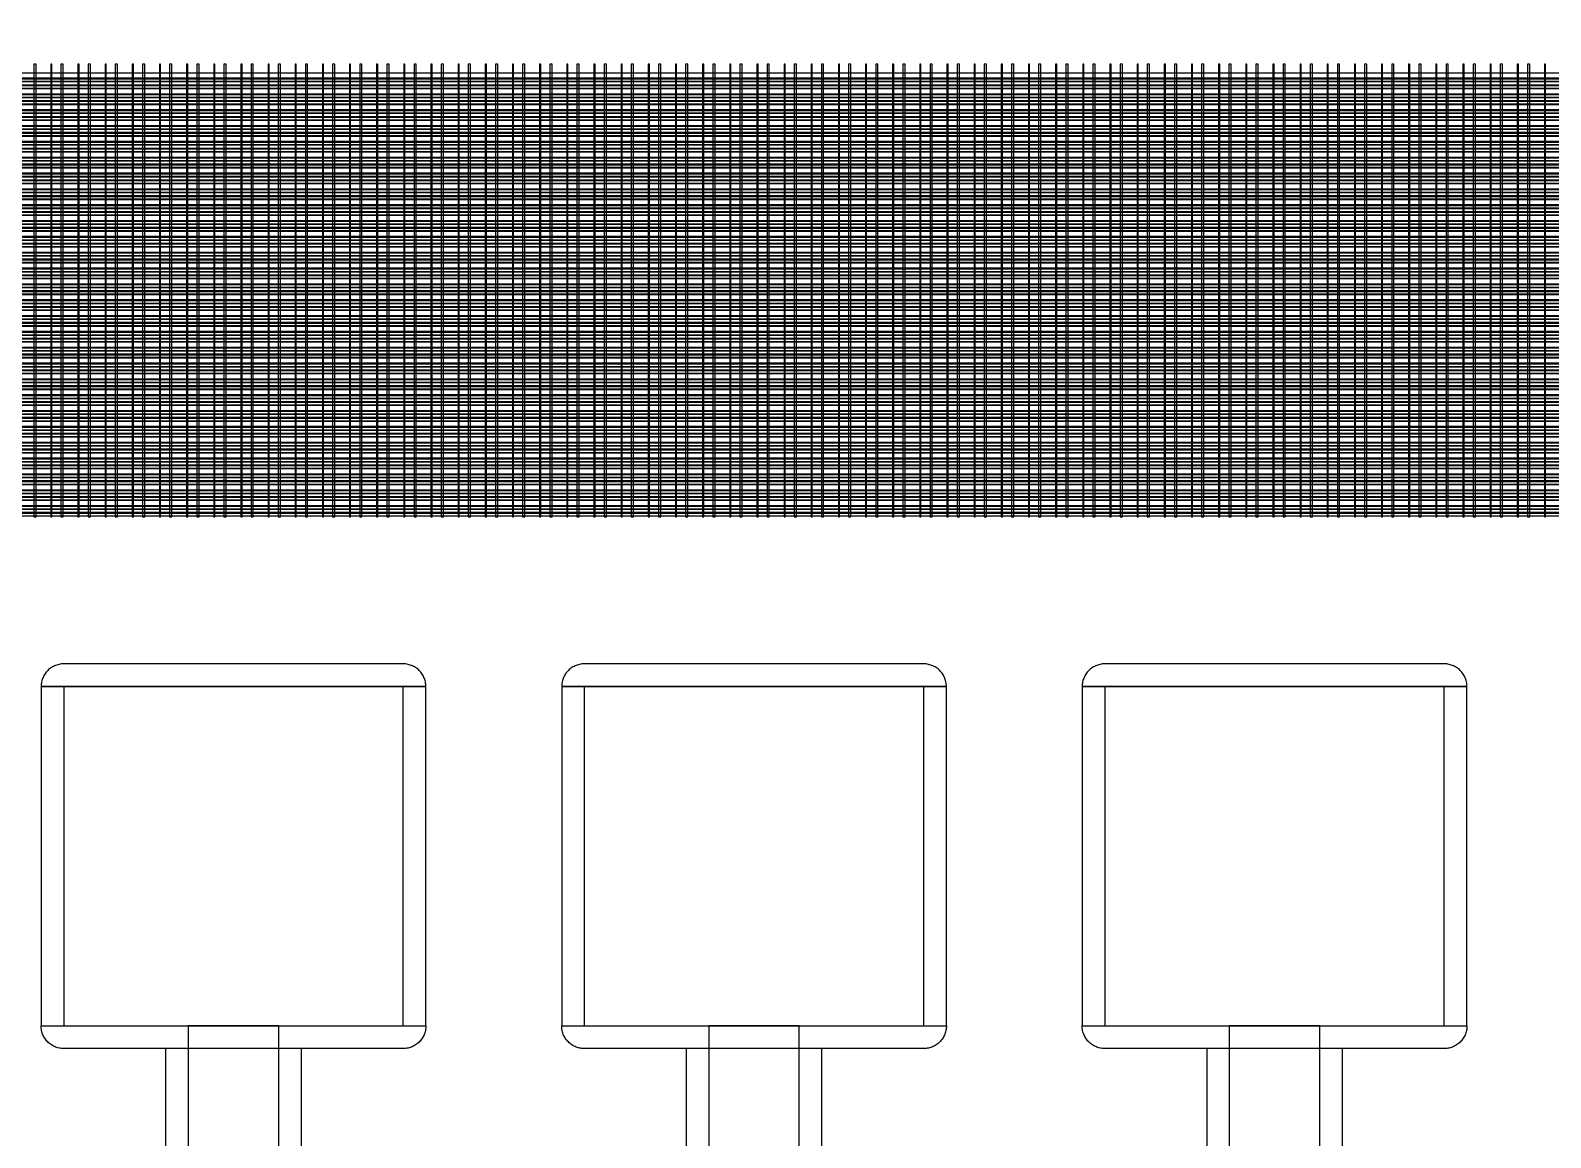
# Model space of a CAD drawing. Extents: x -50000 to 50000, y -50000 to 50000.
# Drawn here: x -24207 to -22864, y 26241 to 27220 of the extents above; entities that cross this region are included whole.
import ezdxf

# ---------------------------------------------------------------- set-up
doc = ezdxf.new("R2010")
doc.units = 0
doc.layers.get('0').update_dxf_attribs({"linetype": 'CONTINUOUS'})
for name, color, linetype in [('BASEMETAL', 4, 'CONTINUOUS'), ('FRAME', 8, 'CONTINUOUS'), ('SECONDLAYER', 6, 'CONTINUOUS')]:
    doc.layers.add(name, color=color, linetype=linetype)

# ---------------------------------------------------------------- blocks, each defined once
blk = doc.blocks.new('CHIP_JARRAY')
for points in [[(500, 5478), (6500, 5478), (6500, 5482.3), (500, 5482.3)], [(500, 5475), (6500, 5475), (6500, 5477), (500, 5477)], [(500, 5472), (6500, 5472), (6500, 5474.4), (500, 5474.4)], [(500, 5469), (6500, 5469), (6500, 5471), (500, 5471)], [(500, 5464), (6500, 5464), (6500, 5468.3), (500, 5468.3)], [(500, 5461), (6500, 5461), (6500, 5463), (500, 5463)], [(500, 5458), (6500, 5458), (6500, 5460.4), (500, 5460.4)], [(500, 5455), (6500, 5455), (6500, 5457), (500, 5457)], [(500, 5450), (6500, 5450), (6500, 5454.3), (500, 5454.3)], [(500, 5447), (6500, 5447), (6500, 5449), (500, 5449)], [(500, 5444), (6500, 5444), (6500, 5446.4), (500, 5446.4)], [(500, 5441), (6500, 5441), (6500, 5443), (500, 5443)], [(500, 5436), (6500, 5436), (6500, 5440.3), (500, 5440.3)], [(500, 5433), (6500, 5433), (6500, 5435), (500, 5435)], [(500, 5430), (6500, 5430), (6500, 5432.4), (500, 5432.4)], [(500, 5427), (6500, 5427), (6500, 5429), (500, 5429)], [(500, 5422), (6500, 5422), (6500, 5426.3), (500, 5426.3)], [(500, 5419), (6500, 5419), (6500, 5421), (500, 5421)], [(500, 5416), (6500, 5416), (6500, 5418.4), (500, 5418.4)], [(500, 5413), (6500, 5413), (6500, 5415), (500, 5415)], [(500, 5408), (6500, 5408), (6500, 5412.3), (500, 5412.3)], [(500, 5405), (6500, 5405), (6500, 5407), (500, 5407)], [(500, 5402), (6500, 5402), (6500, 5404.4), (500, 5404.4)], [(500, 5399), (6500, 5399), (6500, 5401), (500, 5401)], [(500, 5394), (6500, 5394), (6500, 5398.3), (500, 5398.3)], [(500, 5391), (6500, 5391), (6500, 5393), (500, 5393)], [(500, 5388), (6500, 5388), (6500, 5390.4), (500, 5390.4)], [(500, 5385), (6500, 5385), (6500, 5387), (500, 5387)], [(500, 5380), (6500, 5380), (6500, 5384.3), (500, 5384.3)], [(500, 5377), (6500, 5377), (6500, 5379), (500, 5379)], [(500, 5374), (6500, 5374), (6500, 5376.4), (500, 5376.4)], [(500, 5371), (6500, 5371), (6500, 5373), (500, 5373)], [(500, 5366), (6500, 5366), (6500, 5370.3), (500, 5370.3)], [(500, 5363), (6500, 5363), (6500, 5365), (500, 5365)], [(500, 5360), (6500, 5360), (6500, 5362.4), (500, 5362.4)], [(500, 5357), (6500, 5357), (6500, 5359), (500, 5359)], [(500, 5352), (6500, 5352), (6500, 5356.3), (500, 5356.3)], [(500, 5349), (6500, 5349), (6500, 5351), (500, 5351)], [(500, 5346), (6500, 5346), (6500, 5348.4), (500, 5348.4)], [(500, 5343), (6500, 5343), (6500, 5345), (500, 5345)], [(500, 5338), (6500, 5338), (6500, 5342.3), (500, 5342.3)], [(500, 5335), (6500, 5335), (6500, 5337), (500, 5337)], [(500, 5332), (6500, 5332), (6500, 5334.4), (500, 5334.4)], [(500, 5329), (6500, 5329), (6500, 5331), (500, 5331)], [(500, 5324), (6500, 5324), (6500, 5328.3), (500, 5328.3)], [(500, 5321), (6500, 5321), (6500, 5323), (500, 5323)], [(500, 5318), (6500, 5318), (6500, 5320.4), (500, 5320.4)], [(500, 5315), (6500, 5315), (6500, 5317), (500, 5317)], [(500, 5310), (6500, 5310), (6500, 5314.3), (500, 5314.3)], [(500, 5307), (6500, 5307), (6500, 5309), (500, 5309)], [(500, 5304), (6500, 5304), (6500, 5306.4), (500, 5306.4)], [(500, 5301), (6500, 5301), (6500, 5303), (500, 5303)], [(500, 5296), (6500, 5296), (6500, 5300.3), (500, 5300.3)], [(500, 5293), (6500, 5293), (6500, 5295), (500, 5295)], [(500, 5290), (6500, 5290), (6500, 5292.4), (500, 5292.4)], [(500, 5287), (6500, 5287), (6500, 5289), (500, 5289)], [(500, 5282), (6500, 5282), (6500, 5286.3), (500, 5286.3)], [(500, 5279), (6500, 5279), (6500, 5281), (500, 5281)], [(500, 5276), (6500, 5276), (6500, 5278.4), (500, 5278.4)], [(500, 5273), (6500, 5273), (6500, 5275), (500, 5275)], [(500, 5268), (6500, 5268), (6500, 5272.3), (500, 5272.3)], [(500, 5265), (6500, 5265), (6500, 5267), (500, 5267)], [(500, 5262), (6500, 5262), (6500, 5264.4), (500, 5264.4)], [(500, 5259), (6500, 5259), (6500, 5261), (500, 5261)], [(500, 5254), (6500, 5254), (6500, 5258.3), (500, 5258.3)], [(500, 5251), (6500, 5251), (6500, 5253), (500, 5253)], [(500, 5248), (6500, 5248), (6500, 5250.4), (500, 5250.4)], [(500, 5245), (6500, 5245), (6500, 5247), (500, 5247)], [(500, 5240), (6500, 5240), (6500, 5244.3), (500, 5244.3)], [(500, 5237), (6500, 5237), (6500, 5239), (500, 5239)], [(500, 5234), (6500, 5234), (6500, 5236.4), (500, 5236.4)], [(500, 5231), (6500, 5231), (6500, 5233), (500, 5233)], [(500, 5226), (6500, 5226), (6500, 5230.3), (500, 5230.3)], [(500, 5223), (6500, 5223), (6500, 5225), (500, 5225)], [(500, 5220), (6500, 5220), (6500, 5222.4), (500, 5222.4)], [(500, 5217), (6500, 5217), (6500, 5219), (500, 5219)], [(500, 5212), (6500, 5212), (6500, 5216.3), (500, 5216.3)], [(500, 5209), (6500, 5209), (6500, 5211), (500, 5211)], [(500, 5206), (6500, 5206), (6500, 5208.4), (500, 5208.4)], [(500, 5203), (6500, 5203), (6500, 5205), (500, 5205)], [(500, 5198), (6500, 5198), (6500, 5202.3), (500, 5202.3)], [(500, 5195), (6500, 5195), (6500, 5197), (500, 5197)], [(500, 5192), (6500, 5192), (6500, 5194.4), (500, 5194.4)], [(500, 5189), (6500, 5189), (6500, 5191), (500, 5191)], [(500, 5184), (6500, 5184), (6500, 5188.3), (500, 5188.3)], [(500, 5181), (6500, 5181), (6500, 5183), (500, 5183)], [(500, 5178), (6500, 5178), (6500, 5180.4), (500, 5180.4)], [(500, 5175), (6500, 5175), (6500, 5177), (500, 5177)], [(500, 5170), (6500, 5170), (6500, 5174.3), (500, 5174.3)], [(500, 5167), (6500, 5167), (6500, 5169), (500, 5169)], [(500, 5164), (6500, 5164), (6500, 5166.4), (500, 5166.4)], [(500, 5161), (6500, 5161), (6500, 5163), (500, 5163)], [(500, 5156), (6500, 5156), (6500, 5160.3), (500, 5160.3)], [(500, 5153), (6500, 5153), (6500, 5155), (500, 5155)], [(500, 5150), (6500, 5150), (6500, 5152.4), (500, 5152.4)], [(500, 5147), (6500, 5147), (6500, 5149), (500, 5149)], [(500, 5142), (6500, 5142), (6500, 5146.3), (500, 5146.3)], [(500, 5139), (6500, 5139), (6500, 5141), (500, 5141)], [(500, 5136), (6500, 5136), (6500, 5138.4), (500, 5138.4)], [(500, 5133), (6500, 5133), (6500, 5135), (500, 5135)], [(500, 5128), (6500, 5128), (6500, 5132.3), (500, 5132.3)], [(500, 5125), (6500, 5125), (6500, 5127), (500, 5127)], [(500, 5122), (6500, 5122), (6500, 5124.4), (500, 5124.4)], [(500, 5119), (6500, 5119), (6500, 5121), (500, 5121)], [(500, 5114), (6500, 5114), (6500, 5118.3), (500, 5118.3)], [(500, 5111), (6500, 5111), (6500, 5113), (500, 5113)], [(500, 5108), (6500, 5108), (6500, 5110.4), (500, 5110.4)], [(500, 5105), (6500, 5105), (6500, 5107), (500, 5107)], [(500, 5100), (6500, 5100), (6500, 5104.3), (500, 5104.3)], [(500, 5097), (6500, 5097), (6500, 5099), (500, 5099)], [(500, 5094), (6500, 5094), (6500, 5096.4), (500, 5096.4)], [(500, 5091), (6500, 5091), (6500, 5093), (500, 5093)], [(4672.5, 4940), (4842.5, 4940), (4842.5, 4940), (4842.5, 4941), (4842.4, 4942.1), (4842.3, 4943.1), (4842.1, 4944.2), (4841.8, 4945.2), (4841.5, 4946.2), (4841.2, 4947.2), (4840.8, 4948.1), (4840.3, 4949.1), (4839.8, 4950), (4839.3, 4950.9), (4838.7, 4951.8), (4838, 4952.6), (4837.4, 4953.4), (4836.6, 4954.1), (4835.9, 4954.9), (4835.1, 4955.5), (4834.3, 4956.2), (4833.4, 4956.8), (4832.5, 4957.3), (4831.6, 4957.8), (4830.6, 4958.3), (4829.7, 4958.7), (4828.7, 4959), (4827.7, 4959.3), (4826.7, 4959.6), (4825.6, 4959.8), (4824.6, 4959.9), (4823.5, 4960), (4822.5, 4960), (4522.5, 4960), (4521.5, 4960), (4520.4, 4959.9), (4519.4, 4959.8), (4518.3, 4959.6), (4517.3, 4959.3), (4516.3, 4959), (4515.3, 4958.7), (4514.4, 4958.3), (4513.4, 4957.8), (4512.5, 4957.3), (4511.6, 4956.8), (4510.7, 4956.2), (4509.9, 4955.5), (4509.1, 4954.9), (4508.4, 4954.1), (4507.6, 4953.4), (4507, 4952.6), (4506.3, 4951.8), (4505.7, 4950.9), (4505.2, 4950), (4504.7, 4949.1), (4504.2, 4948.1), (4503.8, 4947.2), (4503.5, 4946.2), (4503.2, 4945.2), (4502.9, 4944.2), (4502.7, 4943.1), (4502.6, 4942.1), (4502.5, 4941), (4502.5, 4940), (4502.5, 4940)], [(5132.5, 4940), (5302.5, 4940), (5302.5, 4940), (5302.5, 4941), (5302.4, 4942.1), (5302.3, 4943.1), (5302.1, 4944.2), (5301.8, 4945.2), (5301.5, 4946.2), (5301.2, 4947.2), (5300.8, 4948.1), (5300.3, 4949.1), (5299.8, 4950), (5299.3, 4950.9), (5298.7, 4951.8), (5298, 4952.6), (5297.4, 4953.4), (5296.6, 4954.1), (5295.9, 4954.9), (5295.1, 4955.5), (5294.3, 4956.2), (5293.4, 4956.8), (5292.5, 4957.3), (5291.6, 4957.8), (5290.6, 4958.3), (5289.7, 4958.7), (5288.7, 4959), (5287.7, 4959.3), (5286.7, 4959.6), (5285.6, 4959.8), (5284.6, 4959.9), (5283.5, 4960), (5282.5, 4960), (4982.5, 4960), (4981.5, 4960), (4980.4, 4959.9), (4979.4, 4959.8), (4978.3, 4959.6), (4977.3, 4959.3), (4976.3, 4959), (4975.3, 4958.7), (4974.4, 4958.3), (4973.4, 4957.8), (4972.5, 4957.3), (4971.6, 4956.8), (4970.7, 4956.2), (4969.9, 4955.5), (4969.1, 4954.9), (4968.4, 4954.1), (4967.6, 4953.4), (4967, 4952.6), (4966.3, 4951.8), (4965.7, 4950.9), (4965.2, 4950), (4964.7, 4949.1), (4964.2, 4948.1), (4963.8, 4947.2), (4963.5, 4946.2), (4963.2, 4945.2), (4962.9, 4944.2), (4962.7, 4943.1), (4962.6, 4942.1), (4962.5, 4941), (4962.5, 4940), (4962.5, 4940)], [(5592.5, 4940), (5762.5, 4940), (5762.5, 4940), (5762.5, 4941), (5762.4, 4942.1), (5762.3, 4943.1), (5762.1, 4944.2), (5761.8, 4945.2), (5761.5, 4946.2), (5761.2, 4947.2), (5760.8, 4948.1), (5760.3, 4949.1), (5759.8, 4950), (5759.3, 4950.9), (5758.7, 4951.8), (5758, 4952.6), (5757.4, 4953.4), (5756.6, 4954.1), (5755.9, 4954.9), (5755.1, 4955.5), (5754.3, 4956.2), (5753.4, 4956.8), (5752.5, 4957.3), (5751.6, 4957.8), (5750.6, 4958.3), (5749.7, 4958.7), (5748.7, 4959), (5747.7, 4959.3), (5746.7, 4959.6), (5745.6, 4959.8), (5744.6, 4959.9), (5743.5, 4960), (5742.5, 4960), (5442.5, 4960), (5441.5, 4960), (5440.4, 4959.9), (5439.4, 4959.8), (5438.3, 4959.6), (5437.3, 4959.3), (5436.3, 4959), (5435.3, 4958.7), (5434.4, 4958.3), (5433.4, 4957.8), (5432.5, 4957.3), (5431.6, 4956.8), (5430.7, 4956.2), (5429.9, 4955.5), (5429.1, 4954.9), (5428.4, 4954.1), (5427.6, 4953.4), (5427, 4952.6), (5426.3, 4951.8), (5425.7, 4950.9), (5425.2, 4950), (5424.7, 4949.1), (5424.2, 4948.1), (5423.8, 4947.2), (5423.5, 4946.2), (5423.2, 4945.2), (5422.9, 4944.2), (5422.7, 4943.1), (5422.6, 4942.1), (5422.5, 4941), (5422.5, 4940), (5422.5, 4940)], [(4842.5, 4640), (4842.5, 4940), (4502.5, 4940), (4502.5, 4640)], [(5302.5, 4640), (5302.5, 4940), (4962.5, 4940), (4962.5, 4640)], [(5762.5, 4640), (5762.5, 4940), (5422.5, 4940), (5422.5, 4640)], [(4672.5, 4640), (4842.5, 4640), (4842.5, 4640), (4842.5, 4639), (4842.4, 4637.9), (4842.3, 4636.9), (4842.1, 4635.8), (4841.8, 4634.8), (4841.5, 4633.8), (4841.2, 4632.8), (4840.8, 4631.9), (4840.3, 4630.9), (4839.8, 4630), (4839.3, 4629.1), (4838.7, 4628.2), (4838, 4627.4), (4837.4, 4626.6), (4836.6, 4625.9), (4835.9, 4625.1), (4835.1, 4624.5), (4834.3, 4623.8), (4833.4, 4623.2), (4832.5, 4622.7), (4831.6, 4622.2), (4830.6, 4621.7), (4829.7, 4621.3), (4828.7, 4621), (4827.7, 4620.7), (4826.7, 4620.4), (4825.6, 4620.2), (4824.6, 4620.1), (4823.5, 4620), (4822.5, 4620), (4522.5, 4620), (4521.5, 4620), (4520.4, 4620.1), (4519.4, 4620.2), (4518.3, 4620.4), (4517.3, 4620.7), (4516.3, 4621), (4515.3, 4621.3), (4514.4, 4621.7), (4513.4, 4622.2), (4512.5, 4622.7), (4511.6, 4623.2), (4510.7, 4623.8), (4509.9, 4624.5), (4509.1, 4625.1), (4508.4, 4625.9), (4507.6, 4626.6), (4507, 4627.4), (4506.3, 4628.2), (4505.7, 4629.1), (4505.2, 4630), (4504.7, 4630.9), (4504.2, 4631.9), (4503.8, 4632.8), (4503.5, 4633.8), (4503.2, 4634.8), (4502.9, 4635.8), (4502.7, 4636.9), (4502.6, 4637.9), (4502.5, 4639), (4502.5, 4640), (4502.5, 4640)], [(5132.5, 4640), (5302.5, 4640), (5302.5, 4640), (5302.5, 4639), (5302.4, 4637.9), (5302.3, 4636.9), (5302.1, 4635.8), (5301.8, 4634.8), (5301.5, 4633.8), (5301.2, 4632.8), (5300.8, 4631.9), (5300.3, 4630.9), (5299.8, 4630), (5299.3, 4629.1), (5298.7, 4628.2), (5298, 4627.4), (5297.4, 4626.6), (5296.6, 4625.9), (5295.9, 4625.1), (5295.1, 4624.5), (5294.3, 4623.8), (5293.4, 4623.2), (5292.5, 4622.7), (5291.6, 4622.2), (5290.6, 4621.7), (5289.7, 4621.3), (5288.7, 4621), (5287.7, 4620.7), (5286.7, 4620.4), (5285.6, 4620.2), (5284.6, 4620.1), (5283.5, 4620), (5282.5, 4620), (4982.5, 4620), (4981.5, 4620), (4980.4, 4620.1), (4979.4, 4620.2), (4978.3, 4620.4), (4977.3, 4620.7), (4976.3, 4621), (4975.3, 4621.3), (4974.4, 4621.7), (4973.4, 4622.2), (4972.5, 4622.7), (4971.6, 4623.2), (4970.7, 4623.8), (4969.9, 4624.5), (4969.1, 4625.1), (4968.4, 4625.9), (4967.6, 4626.6), (4967, 4627.4), (4966.3, 4628.2), (4965.7, 4629.1), (4965.2, 4630), (4964.7, 4630.9), (4964.2, 4631.9), (4963.8, 4632.8), (4963.5, 4633.8), (4963.2, 4634.8), (4962.9, 4635.8), (4962.7, 4636.9), (4962.6, 4637.9), (4962.5, 4639), (4962.5, 4640), (4962.5, 4640)], [(5592.5, 4640), (5762.5, 4640), (5762.5, 4640), (5762.5, 4639), (5762.4, 4637.9), (5762.3, 4636.9), (5762.1, 4635.8), (5761.8, 4634.8), (5761.5, 4633.8), (5761.2, 4632.8), (5760.8, 4631.9), (5760.3, 4630.9), (5759.8, 4630), (5759.3, 4629.1), (5758.7, 4628.2), (5758, 4627.4), (5757.4, 4626.6), (5756.6, 4625.9), (5755.9, 4625.1), (5755.1, 4624.5), (5754.3, 4623.8), (5753.4, 4623.2), (5752.5, 4622.7), (5751.6, 4622.2), (5750.6, 4621.7), (5749.7, 4621.3), (5748.7, 4621), (5747.7, 4620.7), (5746.7, 4620.4), (5745.6, 4620.2), (5744.6, 4620.1), (5743.5, 4620), (5742.5, 4620), (5442.5, 4620), (5441.5, 4620), (5440.4, 4620.1), (5439.4, 4620.2), (5438.3, 4620.4), (5437.3, 4620.7), (5436.3, 4621), (5435.3, 4621.3), (5434.4, 4621.7), (5433.4, 4622.2), (5432.5, 4622.7), (5431.6, 4623.2), (5430.7, 4623.8), (5429.9, 4624.5), (5429.1, 4625.1), (5428.4, 4625.9), (5427.6, 4626.6), (5427, 4627.4), (5426.3, 4628.2), (5425.7, 4629.1), (5425.2, 4630), (5424.7, 4630.9), (5424.2, 4631.9), (5423.8, 4632.8), (5423.5, 4633.8), (5423.2, 4634.8), (5422.9, 4635.8), (5422.7, 4636.9), (5422.6, 4637.9), (5422.5, 4639), (5422.5, 4640), (5422.5, 4640)], [(4732.5, 4498), (4732.5, 4620), (4612.5, 4620), (4612.5, 4498)], [(5192.5, 4498), (5192.5, 4620), (5072.5, 4620), (5072.5, 4498)], [(5652.5, 4498), (5652.5, 4620), (5532.5, 4620), (5532.5, 4498)]]:
    blk.add_lwpolyline(points, close=True)
at = {"layer": 'SECONDLAYER'}
for points in [[(4496, 5090), (4498, 5090), (4498, 5490), (4496, 5490)], [(4511, 5090), (4512, 5090), (4512, 5490), (4511, 5490)], [(4520, 5090), (4522, 5090), (4522, 5490), (4520, 5490)], [(4535, 5090), (4536, 5090), (4536, 5490), (4535, 5490)], [(4544, 5090), (4546, 5090), (4546, 5490), (4544, 5490)], [(4559, 5090), (4560, 5090), (4560, 5490), (4559, 5490)], [(4568, 5090), (4570, 5090), (4570, 5490), (4568, 5490)], [(4583, 5090), (4584, 5090), (4584, 5490), (4583, 5490)], [(4592, 5090), (4594, 5090), (4594, 5490), (4592, 5490)], [(4607, 5090), (4608, 5090), (4608, 5490), (4607, 5490)], [(4616, 5090), (4618, 5090), (4618, 5490), (4616, 5490)], [(4631, 5090), (4632, 5090), (4632, 5490), (4631, 5490)], [(4640, 5090), (4642, 5090), (4642, 5490), (4640, 5490)], [(4655, 5090), (4656, 5090), (4656, 5490), (4655, 5490)], [(4664, 5090), (4666, 5090), (4666, 5490), (4664, 5490)], [(4679, 5090), (4680, 5090), (4680, 5490), (4679, 5490)], [(4688, 5090), (4690, 5090), (4690, 5490), (4688, 5490)], [(4703, 5090), (4704, 5090), (4704, 5490), (4703, 5490)], [(4712, 5090), (4714, 5090), (4714, 5490), (4712, 5490)], [(4727, 5090), (4728, 5090), (4728, 5490), (4727, 5490)], [(4736, 5090), (4738, 5090), (4738, 5490), (4736, 5490)], [(4751, 5090), (4752, 5090), (4752, 5490), (4751, 5490)], [(4760, 5090), (4762, 5090), (4762, 5490), (4760, 5490)], [(4775, 5090), (4776, 5090), (4776, 5490), (4775, 5490)], [(4784, 5090), (4786, 5090), (4786, 5490), (4784, 5490)], [(4799, 5090), (4800, 5090), (4800, 5490), (4799, 5490)], [(4808, 5090), (4810, 5090), (4810, 5490), (4808, 5490)], [(4823, 5090), (4824, 5090), (4824, 5490), (4823, 5490)], [(4832, 5090), (4834, 5090), (4834, 5490), (4832, 5490)], [(4847, 5090), (4848, 5090), (4848, 5490), (4847, 5490)], [(4856, 5090), (4858, 5090), (4858, 5490), (4856, 5490)], [(4871, 5090), (4872, 5090), (4872, 5490), (4871, 5490)], [(4880, 5090), (4882, 5090), (4882, 5490), (4880, 5490)], [(4895, 5090), (4896, 5090), (4896, 5490), (4895, 5490)], [(4904, 5090), (4906, 5090), (4906, 5490), (4904, 5490)], [(4919, 5090), (4920, 5090), (4920, 5490), (4919, 5490)], [(4928, 5090), (4930, 5090), (4930, 5490), (4928, 5490)], [(4943, 5090), (4944, 5090), (4944, 5490), (4943, 5490)], [(4952, 5090), (4954, 5090), (4954, 5490), (4952, 5490)], [(4967, 5090), (4968, 5090), (4968, 5490), (4967, 5490)], [(4976, 5090), (4978, 5090), (4978, 5490), (4976, 5490)], [(4991, 5090), (4992, 5090), (4992, 5490), (4991, 5490)], [(5000, 5090), (5002, 5090), (5002, 5490), (5000, 5490)], [(5015, 5090), (5016, 5090), (5016, 5490), (5015, 5490)], [(5024, 5090), (5026, 5090), (5026, 5490), (5024, 5490)], [(5039, 5090), (5040, 5090), (5040, 5490), (5039, 5490)], [(5048, 5090), (5050, 5090), (5050, 5490), (5048, 5490)], [(5063, 5090), (5064, 5090), (5064, 5490), (5063, 5490)], [(5072, 5090), (5074, 5090), (5074, 5490), (5072, 5490)], [(5087, 5090), (5088, 5090), (5088, 5490), (5087, 5490)], [(5096, 5090), (5098, 5090), (5098, 5490), (5096, 5490)], [(5111, 5090), (5112, 5090), (5112, 5490), (5111, 5490)], [(5120, 5090), (5122, 5090), (5122, 5490), (5120, 5490)], [(5135, 5090), (5136, 5090), (5136, 5490), (5135, 5490)], [(5144, 5090), (5146, 5090), (5146, 5490), (5144, 5490)], [(5159, 5090), (5160, 5090), (5160, 5490), (5159, 5490)], [(5168, 5090), (5170, 5090), (5170, 5490), (5168, 5490)], [(5183, 5090), (5184, 5090), (5184, 5490), (5183, 5490)], [(5192, 5090), (5194, 5090), (5194, 5490), (5192, 5490)], [(5207, 5090), (5208, 5090), (5208, 5490), (5207, 5490)], [(5216, 5090), (5218, 5090), (5218, 5490), (5216, 5490)], [(5231, 5090), (5232, 5090), (5232, 5490), (5231, 5490)], [(5240, 5090), (5242, 5090), (5242, 5490), (5240, 5490)], [(5255, 5090), (5256, 5090), (5256, 5490), (5255, 5490)], [(5264, 5090), (5266, 5090), (5266, 5490), (5264, 5490)], [(5279, 5090), (5280, 5090), (5280, 5490), (5279, 5490)], [(5288, 5090), (5290, 5090), (5290, 5490), (5288, 5490)], [(5303, 5090), (5304, 5090), (5304, 5490), (5303, 5490)], [(5312, 5090), (5314, 5090), (5314, 5490), (5312, 5490)], [(5327, 5090), (5328, 5090), (5328, 5490), (5327, 5490)], [(5336, 5090), (5338, 5090), (5338, 5490), (5336, 5490)], [(5351, 5090), (5352, 5090), (5352, 5490), (5351, 5490)], [(5360, 5090), (5362, 5090), (5362, 5490), (5360, 5490)], [(5375, 5090), (5376, 5090), (5376, 5490), (5375, 5490)], [(5384, 5090), (5386, 5090), (5386, 5490), (5384, 5490)], [(5399, 5090), (5400, 5090), (5400, 5490), (5399, 5490)], [(5408, 5090), (5410, 5090), (5410, 5490), (5408, 5490)], [(5423, 5090), (5424, 5090), (5424, 5490), (5423, 5490)], [(5432, 5090), (5434, 5090), (5434, 5490), (5432, 5490)], [(5447, 5090), (5448, 5090), (5448, 5490), (5447, 5490)], [(5456, 5090), (5458, 5090), (5458, 5490), (5456, 5490)], [(5471, 5090), (5472, 5090), (5472, 5490), (5471, 5490)], [(5480, 5090), (5482, 5090), (5482, 5490), (5480, 5490)], [(5495, 5090), (5496, 5090), (5496, 5490), (5495, 5490)], [(5504, 5090), (5506, 5090), (5506, 5490), (5504, 5490)], [(5519, 5090), (5520, 5090), (5520, 5490), (5519, 5490)], [(5528, 5090), (5530, 5090), (5530, 5490), (5528, 5490)], [(5543, 5090), (5544, 5090), (5544, 5490), (5543, 5490)], [(5552, 5090), (5554, 5090), (5554, 5490), (5552, 5490)], [(5567, 5090), (5568, 5090), (5568, 5490), (5567, 5490)], [(5576, 5090), (5578, 5090), (5578, 5490), (5576, 5490)], [(5591, 5090), (5592, 5090), (5592, 5490), (5591, 5490)], [(5600, 5090), (5602, 5090), (5602, 5490), (5600, 5490)], [(5615, 5090), (5616, 5090), (5616, 5490), (5615, 5490)], [(5624, 5090), (5626, 5090), (5626, 5490), (5624, 5490)], [(5639, 5090), (5640, 5090), (5640, 5490), (5639, 5490)], [(5648, 5090), (5650, 5090), (5650, 5490), (5648, 5490)], [(5663, 5090), (5664, 5090), (5664, 5490), (5663, 5490)], [(5672, 5090), (5674, 5090), (5674, 5490), (5672, 5490)], [(5687, 5090), (5688, 5090), (5688, 5490), (5687, 5490)], [(5696, 5090), (5698, 5090), (5698, 5490), (5696, 5490)], [(5711, 5090), (5712, 5090), (5712, 5490), (5711, 5490)], [(5720, 5090), (5722, 5090), (5722, 5490), (5720, 5490)], [(5735, 5090), (5736, 5090), (5736, 5490), (5735, 5490)], [(5744, 5090), (5746, 5090), (5746, 5490), (5744, 5490)], [(5759, 5090), (5760, 5090), (5760, 5490), (5759, 5490)], [(5768, 5090), (5770, 5090), (5770, 5490), (5768, 5490)], [(5783, 5090), (5784, 5090), (5784, 5490), (5783, 5490)], [(5792, 5090), (5794, 5090), (5794, 5490), (5792, 5490)], [(5807, 5090), (5808, 5090), (5808, 5490), (5807, 5490)], [(5816, 5090), (5818, 5090), (5818, 5490), (5816, 5490)], [(5831, 5090), (5832, 5090), (5832, 5490), (5831, 5490)], [(4822.5, 4640), (4822.5, 4940), (4522.5, 4940), (4522.5, 4640)], [(5282.5, 4640), (5282.5, 4940), (4982.5, 4940), (4982.5, 4640)], [(5742.5, 4640), (5742.5, 4940), (5442.5, 4940), (5442.5, 4640)], [(4712.5, 4506), (4712.5, 4640), (4632.5, 4640), (4632.5, 4506)], [(5172.5, 4506), (5172.5, 4640), (5092.5, 4640), (5092.5, 4506)], [(5632.5, 4506), (5632.5, 4640), (5552.5, 4640), (5552.5, 4506)]]:
    blk.add_lwpolyline(points, close=True, dxfattribs=at)

msp = doc.modelspace()

# ---------------------------------------------------------------- linework, layer by layer
at = {"layer": 'FRAME'}
for radius in [50000, 49500]:
    msp.add_circle((0, 0), radius, dxfattribs=at)

# ---------------------------------------------------------------- block references
at = {"layer": 'BASEMETAL'}
msp.add_blockref('CHIP_JARRAY', (-28700, 21700), dxfattribs=at)

doc.saveas('drawing.dxf')
